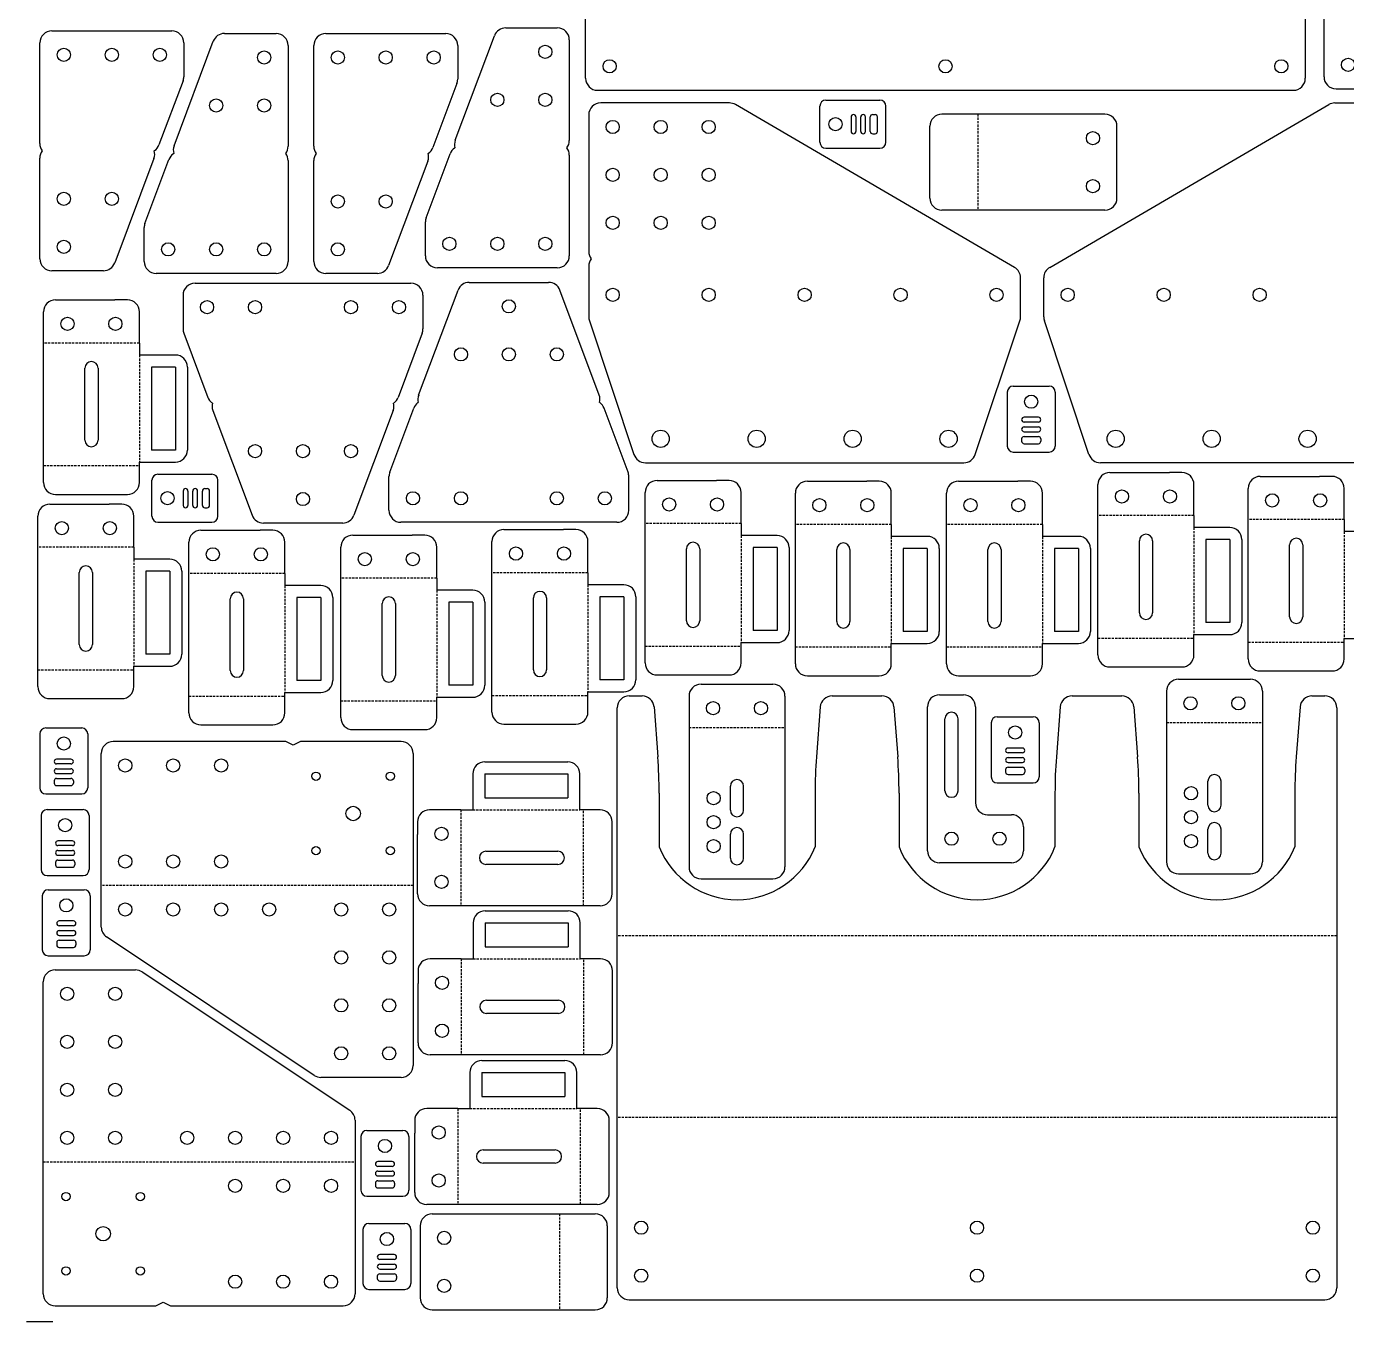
# Model space of a CAD drawing. Header units: millimetres. Extents: x 0 to 995, y 0 to 998.
# Drawn here: x 0 to 550, y 0 to 540 of the extents above; entities that cross this region are included whole.
import ezdxf

# ---------------------------------------------------------------- set-up
doc = ezdxf.new("R2010")
doc.units = ezdxf.units.MM
doc.header["$LTSCALE"] = 0.5
doc.header["$MEASUREMENT"] = 0
doc.linetypes.add('DASHEDTINY', pattern=[2.8575, 1.905, -0.9525])
doc.layers.add('VISIBLE', color=7, linetype='Continuous')

msp = doc.modelspace()

# ---------------------------------------------------------------- linework, layer by layer
at = {"color": 3, "linetype": 'DASHEDTINY'}
for p, q in [((396.61, 503.34), (396.61, 463.34)), ((47.1, 407.93), (7.1, 407.93)), ((47.1, 402.93), (47.1, 358.33)), ((7.1, 356.83), (47.1, 356.83)), ((486.7, 335.99), (446.7, 335.99)), ((297.91, 332.66), (257.91, 332.66)), ((360.55, 332.33), (320.55, 332.33)), ((423.53, 332.33), (383.53, 332.33)), ((486.7, 330.99), (486.7, 286.39)), ((549.35, 334.33), (509.35, 334.33)), ((297.91, 327.66), (297.91, 283.06)), ((360.55, 327.33), (360.55, 282.73)), ((423.53, 327.33), (423.53, 282.73)), ((549.35, 329.33), (549.35, 284.73)), ((44.78, 322.79), (4.78, 322.79)), ((44.78, 317.79), (44.78, 273.19)), ((107.75, 311.86), (67.75, 311.85)), ((171.06, 309.87), (131.06, 309.87)), ((234.08, 312.15), (194.08, 312.15)), ((107.75, 306.85), (107.75, 262.25)), ((171.06, 304.87), (171.06, 260.27)), ((234.08, 307.15), (234.08, 262.55)), ((257.91, 281.56), (297.91, 281.56)), ((320.55, 281.23), (360.55, 281.23)), ((383.53, 281.23), (423.53, 281.23)), ((446.7, 284.89), (486.7, 284.89)), ((509.35, 283.23), (549.35, 283.23)), ((4.78, 271.69), (44.78, 271.69)), ((67.75, 260.75), (107.75, 260.75)), ((131.06, 258.77), (171.06, 258.77)), ((194.08, 261.05), (234.08, 261.05)), ((276.22, 247.71), (316.22, 247.71)), ((475.24, 249.75), (515.24, 249.75)), ((181.08, 213.35), (181.08, 173.35)), ((186.08, 213.35), (230.68, 213.35)), ((232.18, 173.35), (232.18, 213.35)), ((161.21, 181.82), (31.21, 181.82)), ((546.28, 160.86), (246.28, 160.86)), ((181.25, 151.25), (181.25, 111.25)), ((186.25, 151.25), (230.85, 151.25)), ((232.35, 111.25), (232.35, 151.25)), ((179.88, 88.83), (179.88, 48.83)), ((184.88, 88.83), (229.48, 88.83)), ((230.98, 48.83), (230.98, 88.83)), ((546.28, 85.14), (246.28, 85.14)), ((7, 66.62), (137, 66.62)), ((222.16, 44.88), (222.16, 4.88))]:
    msp.add_line(p, q, dxfattribs=at)
for p, q in [((42.1, 425.94), (36.85, 425.94)), ((47.1, 407.93), (47.1, 420.94)), ((47.1, 407.93), (47.1, 402.93)), ((62.1, 402.93), (47.1, 402.93)), ((62.1, 397.93), (52.1, 397.93)), ((52.1, 397.93), (52.1, 363.33)), ((62.1, 397.93), (62.1, 363.33)), ((67.1, 397.93), (67.1, 363.33)), ((62.1, 363.33), (52.1, 363.33)), ((47.1, 356.83), (47.1, 358.33)), ((47.1, 358.33), (62.1, 358.33)), ((47.1, 349.83), (47.1, 356.83)), ((481.7, 353.99), (476.45, 353.99)), ((544.35, 352.33), (539.1, 352.33)), ((292.91, 350.66), (287.66, 350.66)), ((355.55, 350.33), (350.3, 350.33)), ((418.53, 350.33), (413.28, 350.33)), ((486.7, 335.99), (486.7, 348.99)), ((549.35, 334.33), (549.35, 347.33)), ((297.91, 332.66), (297.91, 345.66)), ((360.55, 332.33), (360.55, 345.33)), ((423.53, 332.33), (423.53, 345.33)), ((39.78, 340.79), (34.53, 340.79)), ((44.78, 322.79), (44.78, 335.79)), ((486.7, 335.99), (486.7, 330.99)), ((297.91, 332.66), (297.91, 327.66)), ((360.55, 332.33), (360.55, 327.33)), ((423.53, 332.33), (423.53, 327.33)), ((501.7, 330.99), (486.7, 330.99)), ((549.35, 334.33), (549.35, 329.33)), ((102.75, 329.86), (97.5, 329.86)), ((107.75, 311.86), (107.75, 324.86)), ((166.06, 327.87), (160.81, 327.87)), ((229.08, 330.16), (223.83, 330.16)), ((234.08, 312.15), (234.08, 325.16)), ((312.91, 327.66), (297.91, 327.66)), ((375.55, 327.33), (360.55, 327.33)), ((438.53, 327.33), (423.53, 327.33)), ((501.7, 325.99), (491.7, 325.99)), ((491.7, 325.99), (491.7, 291.39)), ((501.7, 325.99), (501.7, 291.39)), ((506.7, 325.99), (506.7, 291.39)), ((564.35, 329.33), (549.35, 329.33)), ((44.78, 322.79), (44.78, 317.79)), ((171.06, 309.87), (171.06, 322.87)), ((312.91, 322.66), (302.91, 322.66)), ((302.91, 322.66), (302.91, 288.06)), ((312.91, 322.66), (312.91, 288.06)), ((317.91, 322.66), (317.91, 288.06)), ((375.55, 322.33), (365.55, 322.33)), ((365.55, 322.33), (365.55, 287.73)), ((375.55, 322.33), (375.55, 287.73)), ((380.55, 322.33), (380.55, 287.73)), ((438.53, 322.33), (428.53, 322.33)), ((428.53, 322.33), (428.53, 287.73)), ((438.53, 322.33), (438.53, 287.73)), ((443.53, 322.33), (443.53, 287.73)), ((59.78, 317.79), (44.78, 317.79)), ((59.78, 312.79), (49.78, 312.79)), ((49.78, 312.79), (49.78, 278.19)), ((59.78, 312.79), (59.78, 278.19)), ((64.78, 312.79), (64.78, 278.19)), ((107.75, 311.86), (107.75, 306.85)), ((171.06, 309.87), (171.06, 304.87)), ((234.08, 312.15), (234.08, 307.15)), ((122.75, 306.85), (107.75, 306.85)), ((186.06, 304.87), (171.06, 304.87)), ((249.08, 307.15), (234.08, 307.15)), ((122.75, 301.85), (112.75, 301.85)), ((112.75, 301.85), (112.75, 267.25)), ((122.75, 301.85), (122.75, 267.25)), ((127.75, 301.85), (127.75, 267.25)), ((186.06, 299.87), (176.06, 299.87)), ((176.06, 299.87), (176.06, 265.27)), ((186.06, 299.87), (186.06, 265.27)), ((191.06, 299.87), (191.06, 265.27)), ((249.08, 302.15), (239.08, 302.15)), ((239.08, 302.15), (239.08, 267.55)), ((249.08, 302.15), (249.08, 267.55)), ((254.08, 302.15), (254.08, 267.55)), ((312.91, 288.06), (302.91, 288.06)), ((375.55, 287.73), (365.55, 287.73)), ((438.53, 287.73), (428.53, 287.73)), ((486.7, 284.89), (486.7, 286.39)), ((486.7, 286.39), (501.7, 286.39)), ((501.7, 291.39), (491.7, 291.39)), ((297.91, 281.56), (297.91, 283.06)), ((297.91, 283.06), (312.91, 283.06)), ((297.91, 274.56), (297.91, 281.56)), ((360.55, 281.23), (360.55, 282.73)), ((360.55, 282.73), (375.55, 282.73)), ((360.55, 274.23), (360.55, 281.23)), ((423.53, 281.23), (423.53, 282.73)), ((423.53, 282.73), (438.53, 282.73)), ((423.53, 274.23), (423.53, 281.23)), ((486.7, 277.89), (486.7, 284.89)), ((549.35, 283.23), (549.35, 284.73)), ((549.35, 284.73), (564.35, 284.73)), ((549.35, 276.23), (549.35, 283.23)), ((59.78, 278.19), (49.78, 278.19)), ((44.78, 271.69), (44.78, 273.19)), ((44.78, 273.19), (59.78, 273.19)), ((44.78, 264.69), (44.78, 271.69)), ((122.75, 267.25), (112.75, 267.25)), ((186.06, 265.27), (176.06, 265.27)), ((249.08, 267.55), (239.08, 267.55)), ((107.75, 260.75), (107.75, 262.25)), ((107.75, 262.25), (122.75, 262.25)), ((107.75, 253.75), (107.75, 260.75)), ((171.06, 258.77), (171.06, 260.27)), ((171.06, 260.27), (186.06, 260.27)), ((171.06, 251.77), (171.06, 258.77)), ((234.08, 261.05), (234.08, 262.55)), ((234.08, 262.55), (249.08, 262.55)), ((234.08, 254.05), (234.08, 261.05)), ((108.21, 241.82), (36.21, 241.82)), ((111.21, 240.32), (108.21, 241.82)), ((114.21, 241.82), (111.21, 240.32)), ((156.21, 241.82), (114.21, 241.82)), ((191.08, 233.35), (225.68, 233.35)), ((186.08, 228.35), (186.08, 213.35)), ((191.08, 228.35), (191.08, 218.35)), ((191.08, 228.35), (225.68, 228.35)), ((225.68, 228.35), (225.68, 218.35)), ((230.68, 213.35), (230.68, 228.35)), ((191.08, 218.35), (225.68, 218.35)), ((181.08, 213.35), (168.07, 213.35)), ((181.08, 213.35), (186.08, 213.35)), ((232.18, 213.35), (230.68, 213.35)), ((239.18, 213.35), (232.18, 213.35)), ((163.07, 208.35), (163.07, 203.1)), ((191.25, 171.25), (225.85, 171.25)), ((186.25, 166.25), (186.25, 151.25)), ((191.25, 166.25), (191.25, 156.25)), ((191.25, 166.25), (225.85, 166.25)), ((225.85, 166.25), (225.85, 156.25)), ((230.85, 151.25), (230.85, 166.25)), ((191.25, 156.25), (225.85, 156.25)), ((181.25, 151.25), (168.25, 151.25)), ((181.25, 151.25), (186.25, 151.25)), ((232.35, 151.25), (230.85, 151.25)), ((239.35, 151.25), (232.35, 151.25)), ((163.25, 146.25), (163.25, 141)), ((189.88, 108.83), (224.48, 108.83)), ((184.88, 103.83), (184.88, 88.83)), ((189.88, 103.83), (189.88, 93.83)), ((189.88, 103.83), (224.48, 103.83)), ((224.48, 103.83), (224.48, 93.83)), ((229.48, 88.83), (229.48, 103.83)), ((189.88, 93.83), (224.48, 93.83)), ((179.88, 88.83), (166.87, 88.83)), ((179.88, 88.83), (184.88, 88.83)), ((230.98, 88.83), (229.48, 88.83)), ((237.98, 88.83), (230.98, 88.83)), ((161.87, 83.83), (161.87, 78.58)), ((12, 6.62), (54, 6.62)), ((54, 6.62), (57, 8.12)), ((57, 8.12), (60, 6.62)), ((60, 6.62), (132, 6.62)), ((0, 0), (11, 0))]:
    msp.add_line(p, q)
for centre, start, end in [((42.1, 420.94), 0, 90), ((62.1, 397.93), 0, 90), ((62.1, 363.33), 270, 0), ((481.7, 348.99), 0, 90), ((544.35, 347.33), 0, 90), ((292.91, 345.66), 0, 90), ((355.55, 345.33), 0, 90), ((418.53, 345.33), 0, 90), ((39.78, 335.79), 0, 90), ((501.7, 325.99), 0, 90), ((102.75, 324.86), 0, 90), ((166.06, 322.87), 0, 90), ((229.08, 325.16), 0, 90), ((312.91, 322.66), 0, 90), ((375.55, 322.33), 0, 90), ((438.53, 322.33), 0, 90), ((59.78, 312.79), 0, 90), ((122.75, 301.85), 0, 90), ((186.06, 299.87), 0, 90), ((249.08, 302.15), 0, 90), ((312.91, 288.06), 270, 0), ((375.55, 287.73), 270, 0), ((438.53, 287.73), 270, 0), ((501.7, 291.39), 270, 0), ((59.78, 278.19), 270, 0), ((122.75, 267.25), 270, 0), ((186.06, 265.27), 270, 0), ((249.08, 267.55), 270, 0), ((191.08, 228.35), 90, 180), ((225.68, 228.35), 0, 90), ((168.07, 208.35), 90, 180), ((191.25, 166.25), 90, 180), ((225.85, 166.25), 0, 90), ((168.25, 146.25), 90, 180), ((189.88, 103.83), 90, 180), ((224.48, 103.83), 0, 90), ((166.87, 83.83), 90, 180)]:
    msp.add_arc(centre, 5, start, end)
at = {"layer": 'VISIBLE'}
for p, q in [((233.13, 518.3), (233.13, 760.02)), ((533.13, 760.02), (533.13, 518.3)), ((540.94, 518.94), (540.94, 760.65)), ((10.6, 538.06), (60.6, 538.06)), ((82.57, 536.97), (104.1, 536.97)), ((124.79, 536.97), (174.79, 536.97)), ((178.76, 492.47), (195.11, 536.06)), ((199.79, 539.31), (221.32, 539.31)), ((226.32, 534.31), (226.32, 492.31)), ((5.6, 491.06), (5.6, 533.06)), ((61.54, 490.13), (77.88, 533.73)), ((65.6, 533.06), (65.6, 518.97)), ((109.1, 531.97), (109.1, 489.97)), ((119.79, 489.97), (119.79, 531.97)), ((179.79, 531.97), (179.79, 517.88)), ((65.28, 517.21), (55.27, 490.52)), ((179.47, 516.12), (169.46, 489.44)), ((238.13, 513.3), (528.13, 513.3)), ((545.94, 513.94), (835.94, 513.94)), ((293.06, 508.02), (239.42, 508.02)), ((411.94, 439.46), (295.58, 507.33)), ((330.78, 491.68), (330.78, 506.68)), ((333.28, 509.18), (355.78, 509.18)), ((358.28, 491.68), (358.28, 506.68)), ((426.57, 439.46), (542.92, 507.33)), ((545.44, 508.02), (599.09, 508.02)), ((234.42, 503.02), (234.42, 446.02)), ((343.78, 502.18), (343.78, 496.18)), ((345.78, 502.18), (345.78, 496.18)), ((347.78, 496.18), (347.78, 502.18)), ((349.78, 496.18), (349.78, 502.18)), ((351.78, 496.18), (351.78, 502.18)), ((352.78, 503.18), (353.78, 503.18)), ((354.78, 496.18), (354.78, 502.18)), ((449.61, 503.34), (381.61, 503.34)), ((376.61, 468.34), (376.61, 498.34)), ((454.61, 468.34), (454.61, 498.34)), ((352.78, 495.18), (353.78, 495.18)), ((5.6, 443.06), (5.6, 485.06)), ((53.16, 484.9), (36.82, 441.31)), ((49.42, 457.82), (59.43, 484.51)), ((53.28, 488.06), (53.44, 488.17)), ((61.42, 486.97), (61.26, 486.86)), ((166.64, 460.16), (176.65, 486.84)), ((167.47, 486.97), (167.63, 487.08)), ((178.64, 489.31), (178.48, 489.2)), ((226.32, 486.31), (226.32, 444.31)), ((333.28, 489.18), (355.78, 489.18)), ((109.1, 483.97), (109.1, 441.97)), ((119.79, 441.97), (119.79, 483.97)), ((167.36, 483.81), (151.01, 440.22)), ((449.61, 463.34), (381.61, 463.34)), ((166.32, 444.31), (166.32, 458.4)), ((49.1, 441.97), (49.1, 456.07)), ((32.13, 438.06), (10.6, 438.06)), ((104.1, 436.97), (54.1, 436.97)), ((146.33, 436.97), (124.79, 436.97)), ((221.32, 439.31), (171.32, 439.31)), ((234.42, 440.02), (234.42, 418.83)), ((414.42, 418.83), (414.42, 435.14)), ((424.09, 418.83), (424.09, 435.14)), ((70.3, 432.89), (160.3, 432.89)), ((163.52, 386.23), (179.93, 429.97)), ((184.61, 433.21), (217.68, 433.21)), ((238.76, 386.23), (222.36, 429.97)), ((12.1, 425.94), (36.85, 425.94)), ((65.3, 427.89), (65.3, 413.79)), ((165.3, 427.89), (165.3, 413.79)), ((7.1, 404.94), (7.1, 420.94)), ((234.67, 417.25), (253.28, 361.43)), ((395.56, 361.43), (414.16, 417.25)), ((442.95, 361.43), (424.34, 417.25)), ((65.62, 412.04), (75.66, 385.27)), ((164.99, 412.04), (154.95, 385.27)), ((7.1, 349.83), (7.1, 404.94)), ((24.35, 367.44), (24.35, 397.44)), ((29.85, 397.44), (29.85, 367.44)), ((408.88, 387.48), (408.88, 364.98)), ((411.38, 389.98), (426.38, 389.98)), ((428.88, 387.48), (428.88, 364.98)), ((77.37, 383.01), (77.53, 382.89)), ((77.69, 379.87), (94.09, 336.13)), ((152.92, 379.87), (136.52, 336.13)), ((151.46, 354.06), (161.5, 380.83)), ((153.24, 383.01), (153.08, 382.89)), ((163.2, 383.09), (163.37, 383.21)), ((239.08, 383.09), (238.92, 383.21)), ((250.83, 354.06), (240.79, 380.83)), ((421.88, 376.98), (415.88, 376.98)), ((421.88, 374.98), (415.88, 374.98)), ((415.88, 372.98), (421.88, 372.98)), ((415.88, 370.98), (421.88, 370.98)), ((415.88, 368.98), (421.88, 368.98)), ((414.88, 367.98), (414.88, 366.98)), ((415.88, 365.98), (421.88, 365.98)), ((422.88, 367.98), (422.88, 366.98)), ((258.02, 358.02), (390.81, 358.02)), ((411.38, 362.48), (426.38, 362.48)), ((580.48, 358.02), (447.69, 358.02)), ((54.84, 353.25), (77.34, 353.25)), ((151.14, 338.21), (151.14, 352.3)), ((251.14, 338.21), (251.14, 352.3)), ((451.7, 353.99), (476.45, 353.99)), ((514.35, 352.33), (539.1, 352.33)), ((52.34, 335.75), (52.34, 350.75)), ((74.34, 347.25), (75.34, 347.25)), ((79.84, 335.75), (79.84, 350.75)), ((262.91, 350.66), (287.66, 350.66)), ((325.55, 350.33), (350.3, 350.33)), ((388.53, 350.33), (413.28, 350.33)), ((446.7, 332.99), (446.7, 348.99)), ((509.35, 331.33), (509.35, 347.33)), ((12.1, 344.83), (42.1, 344.83)), ((65.34, 346.25), (65.34, 340.25)), ((67.34, 346.25), (67.34, 340.25)), ((69.34, 340.25), (69.34, 346.25)), ((71.34, 340.25), (71.34, 346.25)), ((73.34, 340.25), (73.34, 346.25)), ((76.34, 340.25), (76.34, 346.25)), ((257.91, 329.66), (257.91, 345.66)), ((320.55, 329.33), (320.55, 345.33)), ((383.53, 329.33), (383.53, 345.33)), ((4.78, 319.79), (4.78, 335.79)), ((9.78, 340.79), (34.53, 340.79)), ((74.34, 339.25), (75.34, 339.25)), ((54.84, 333.25), (77.34, 333.25)), ((131.84, 332.89), (98.77, 332.89)), ((246.14, 333.21), (156.14, 333.21)), ((446.7, 277.89), (446.7, 332.99)), ((509.35, 276.23), (509.35, 331.33)), ((67.75, 308.86), (67.75, 324.86)), ((72.75, 329.86), (97.5, 329.86)), ((136.06, 327.87), (160.81, 327.87)), ((194.08, 309.16), (194.08, 325.16)), ((199.08, 330.16), (223.83, 330.16)), ((257.91, 274.56), (257.91, 329.66)), ((320.55, 274.23), (320.55, 329.33)), ((383.53, 274.23), (383.53, 329.33)), ((463.95, 295.49), (463.95, 325.49)), ((469.45, 325.49), (469.45, 295.49)), ((4.78, 264.69), (4.78, 319.79)), ((131.06, 306.87), (131.06, 322.87)), ((275.16, 292.16), (275.16, 322.16)), ((280.66, 322.16), (280.66, 292.16)), ((337.8, 291.83), (337.8, 321.83)), ((343.3, 321.83), (343.3, 291.83)), ((400.78, 291.83), (400.78, 321.83)), ((406.28, 321.83), (406.28, 291.83)), ((526.6, 293.83), (526.6, 323.83)), ((532.1, 323.83), (532.1, 293.83)), ((22.03, 282.29), (22.03, 312.29)), ((27.53, 312.29), (27.53, 282.29)), ((67.75, 253.75), (67.75, 308.86)), ((194.08, 254.05), (194.08, 309.16)), ((131.06, 251.77), (131.06, 306.87)), ((85, 271.36), (85, 301.36)), ((90.5, 301.36), (90.5, 271.36)), ((148.31, 269.37), (148.31, 299.37)), ((153.81, 299.37), (153.81, 269.37)), ((211.33, 271.66), (211.33, 301.66)), ((216.83, 301.66), (216.83, 271.66)), ((451.7, 272.89), (481.7, 272.89)), ((514.35, 271.23), (544.35, 271.23)), ((262.91, 269.56), (292.91, 269.56)), ((281.22, 265.71), (311.22, 265.71)), ((325.55, 269.23), (355.55, 269.23)), ((388.53, 269.23), (418.53, 269.23)), ((480.24, 267.75), (510.24, 267.75)), ((9.78, 259.69), (39.78, 259.69)), ((251.28, 260.86), (256.64, 260.86)), ((276.22, 260.71), (276.22, 250.71)), ((316.22, 260.71), (316.22, 250.71)), ((335.92, 260.86), (356.64, 260.86)), ((380.63, 261.31), (390.63, 261.31)), ((435.92, 260.86), (456.64, 260.86)), ((475.24, 262.75), (475.24, 252.75)), ((515.24, 262.75), (515.24, 252.75)), ((535.92, 260.86), (541.28, 260.86)), ((246.28, 14.14), (246.28, 255.86)), ((261.63, 256.24), (263.21, 235.41)), ((330.93, 256.24), (329.35, 235.41)), ((361.63, 256.24), (363.21, 235.41)), ((375.63, 196.31), (375.63, 256.31)), ((395.63, 256.31), (395.63, 216.31)), ((430.93, 256.24), (429.35, 235.41)), ((461.63, 256.24), (463.21, 235.41)), ((530.93, 256.24), (529.35, 235.41)), ((546.28, 255.86), (546.28, 14.14)), ((72.75, 248.75), (102.75, 248.75)), ((199.08, 249.05), (229.08, 249.05)), ((276.22, 250.71), (276.22, 189.61)), ((316.22, 250.71), (316.22, 189.61)), ((382.88, 221.31), (382.88, 251.31)), ((388.38, 221.31), (388.38, 251.31)), ((402.2, 249.6), (402.2, 227.1)), ((404.7, 252.1), (419.7, 252.1)), ((422.2, 249.6), (422.2, 227.1)), ((475.24, 252.75), (475.24, 191.65)), ((515.24, 252.75), (515.24, 191.65)), ((5.57, 244.96), (5.57, 222.46)), ((8.07, 247.46), (23.07, 247.46)), ((25.57, 244.96), (25.57, 222.46)), ((136.06, 246.77), (166.06, 246.77)), ((31.21, 164.49), (31.21, 236.82)), ((161.21, 236.82), (161.21, 106.82)), ((415.2, 239.1), (409.2, 239.1)), ((415.2, 237.1), (409.2, 237.1)), ((18.57, 234.46), (12.57, 234.46)), ((18.57, 232.46), (12.57, 232.46)), ((409.2, 235.1), (415.2, 235.1)), ((409.2, 233.1), (415.2, 233.1)), ((12.57, 230.46), (18.57, 230.46)), ((12.57, 228.46), (18.57, 228.46)), ((12.57, 226.46), (18.57, 226.46)), ((408.2, 230.1), (408.2, 229.1)), ((409.2, 231.1), (415.2, 231.1)), ((409.2, 228.1), (415.2, 228.1)), ((416.2, 230.1), (416.2, 229.1)), ((11.57, 225.46), (11.57, 224.46)), ((12.57, 223.46), (18.57, 223.46)), ((19.57, 225.46), (19.57, 224.46)), ((263.78, 220.3), (263.78, 197.87)), ((293.47, 213.21), (293.47, 223.21)), ((298.97, 213.21), (298.97, 223.21)), ((328.78, 220.3), (328.78, 197.87)), ((363.78, 220.3), (363.78, 197.87)), ((404.7, 224.6), (419.7, 224.6)), ((428.78, 220.3), (428.78, 197.87)), ((463.78, 220.3), (463.78, 197.87)), ((492.49, 215.25), (492.49, 225.25)), ((497.99, 215.25), (497.99, 225.25)), ((528.78, 220.3), (528.78, 197.87)), ((8.07, 219.96), (23.07, 219.96)), ((6.15, 210.92), (6.15, 188.42)), ((8.65, 213.42), (23.65, 213.42)), ((26.15, 210.92), (26.15, 188.42)), ((400.63, 211.31), (410.63, 211.31)), ((244.18, 178.35), (244.18, 208.35)), ((415.63, 206.31), (415.63, 196.31)), ((492.49, 195.25), (492.49, 205.25)), ((497.99, 195.25), (497.99, 205.25)), ((19.15, 200.42), (13.15, 200.42)), ((19.15, 198.42), (13.15, 198.42)), ((163.07, 178.35), (163.07, 203.1)), ((293.47, 193.21), (293.47, 203.21)), ((298.97, 193.21), (298.97, 203.21)), ((13.15, 196.42), (19.15, 196.42)), ((13.15, 194.42), (19.15, 194.42)), ((191.57, 196.1), (221.57, 196.1)), ((12.15, 191.42), (12.15, 190.42)), ((13.15, 192.42), (19.15, 192.42)), ((13.15, 189.42), (19.15, 189.42)), ((20.15, 191.42), (20.15, 190.42)), ((221.57, 190.6), (191.57, 190.6)), ((410.63, 191.31), (380.63, 191.31)), ((8.65, 185.92), (23.65, 185.92)), ((281.22, 184.61), (311.22, 184.61)), ((480.24, 186.65), (510.24, 186.65)), ((6.63, 177.5), (6.63, 155)), ((9.13, 180), (24.13, 180)), ((26.63, 177.5), (26.63, 155)), ((184.07, 173.35), (168.07, 173.35)), ((239.18, 173.35), (184.07, 173.35)), ((19.63, 167), (13.63, 167)), ((19.63, 165), (13.63, 165)), ((13.63, 163), (19.63, 163)), ((13.63, 161), (19.63, 161)), ((119.95, 102.66), (33.44, 160.33)), ((12.63, 158), (12.63, 157)), ((13.63, 159), (19.63, 159)), ((13.63, 156), (19.63, 156)), ((20.63, 158), (20.63, 157)), ((9.13, 152.5), (24.13, 152.5)), ((12, 146.62), (45.49, 146.62)), ((48.26, 145.78), (134.77, 88.1)), ((244.35, 116.25), (244.35, 146.25)), ((7, 11.62), (7, 141.62)), ((163.25, 116.25), (163.25, 141)), ((191.75, 134), (221.75, 134)), ((221.75, 128.5), (191.75, 128.5)), ((184.25, 111.25), (168.25, 111.25)), ((239.35, 111.25), (184.25, 111.25)), ((156.21, 101.82), (122.73, 101.82)), ((137, 83.94), (137, 11.62)), ((242.98, 53.83), (242.98, 83.83)), ((139.47, 77.22), (139.47, 54.72)), ((141.97, 79.72), (156.97, 79.72)), ((159.47, 77.22), (159.47, 54.72)), ((161.87, 53.83), (161.87, 78.58)), ((190.37, 71.58), (220.37, 71.58)), ((152.47, 66.72), (146.47, 66.72)), ((220.37, 66.08), (190.37, 66.08)), ((152.47, 64.72), (146.47, 64.72)), ((146.47, 62.72), (152.47, 62.72)), ((146.47, 60.72), (152.47, 60.72)), ((145.47, 57.72), (145.47, 56.72)), ((146.47, 58.72), (152.47, 58.72)), ((146.47, 55.72), (152.47, 55.72)), ((153.47, 57.72), (153.47, 56.72)), ((141.97, 52.22), (156.97, 52.22)), ((182.87, 48.83), (166.87, 48.83)), ((169.16, 44.88), (237.16, 44.88)), ((237.98, 48.83), (182.87, 48.83)), ((142.79, 40.92), (157.79, 40.92)), ((164.16, 39.88), (164.16, 9.88)), ((242.16, 39.88), (242.16, 9.88)), ((140.29, 38.42), (140.29, 15.92)), ((160.29, 38.42), (160.29, 15.92)), ((153.29, 27.92), (147.29, 27.92)), ((153.29, 25.92), (147.29, 25.92)), ((147.29, 23.92), (153.29, 23.92)), ((146.29, 18.92), (146.29, 17.92)), ((147.29, 21.92), (153.29, 21.92)), ((147.29, 19.92), (153.29, 19.92)), ((147.29, 16.92), (153.29, 16.92)), ((154.29, 18.92), (154.29, 17.92)), ((142.79, 13.42), (157.79, 13.42)), ((251.28, 9.14), (541.28, 9.14)), ((169.16, 4.88), (237.16, 4.88))]:
    msp.add_line(p, q, dxfattribs=at)
for centre, radius in [((15.6, 528.06), 2.75), ((35.6, 528.06), 2.75), ((55.6, 528.06), 2.75), ((99.1, 526.97), 2.75), ((129.79, 526.97), 2.75), ((149.79, 526.97), 2.75), ((169.79, 526.97), 2.75), ((216.32, 529.31), 2.75), ((243.13, 523.3), 2.75), ((383.13, 523.3), 2.75), ((523.13, 523.3), 2.75), ((550.94, 523.94), 2.75), ((196.32, 509.31), 2.75), ((216.32, 509.31), 2.75), ((79.1, 506.97), 2.75), ((99.1, 506.97), 2.75), ((337.28, 499.18), 2.75), ((244.42, 498.02), 2.75), ((264.42, 498.02), 2.75), ((284.42, 498.02), 2.75), ((444.61, 493.34), 2.75), ((244.42, 478.02), 2.75), ((264.42, 478.02), 2.75), ((284.42, 478.02), 2.75), ((444.61, 473.34), 2.75), ((15.6, 468.06), 2.75), ((35.6, 468.06), 2.75), ((129.79, 466.97), 2.75), ((149.79, 466.97), 2.75), ((244.42, 458.02), 2.75), ((264.42, 458.02), 2.75), ((284.42, 458.02), 2.75), ((176.32, 449.31), 2.75), ((196.32, 449.31), 2.75), ((216.32, 449.31), 2.75), ((15.6, 448.06), 2.75), ((59.1, 446.97), 2.75), ((79.1, 446.97), 2.75), ((99.1, 446.97), 2.75), ((129.79, 446.97), 2.75), ((244.42, 428.02), 2.75), ((284.42, 428.02), 2.75), ((324.42, 428.02), 2.75), ((364.42, 428.02), 2.75), ((404.42, 428.02), 2.75), ((434.09, 428.02), 2.75), ((474.09, 428.02), 2.75), ((514.09, 428.02), 2.75), ((75.3, 422.89), 2.75), ((95.3, 422.89), 2.75), ((135.3, 422.89), 2.75), ((155.3, 422.89), 2.75), ((201.14, 423.21), 2.75), ((17.1, 415.94), 2.75), ((37.1, 415.94), 2.75), ((181.14, 403.21), 2.75), ((201.14, 403.21), 2.75), ((221.14, 403.21), 2.75), ((418.88, 383.48), 2.75), ((264.42, 368.02), 3.59), ((304.42, 368.02), 3.59), ((344.42, 368.02), 3.59), ((384.42, 368.02), 3.59), ((454.09, 368.02), 3.59), ((494.09, 368.02), 3.59), ((534.09, 368.02), 3.59), ((95.3, 362.89), 2.75), ((115.3, 362.89), 2.75), ((135.3, 362.89), 2.75), ((456.7, 343.99), 2.75), ((476.7, 343.99), 2.75), ((58.84, 343.25), 2.75), ((115.3, 342.89), 2.75), ((161.14, 343.21), 2.75), ((181.14, 343.21), 2.75), ((221.14, 343.21), 2.75), ((241.14, 343.21), 2.75), ((267.91, 340.66), 2.75), ((287.91, 340.66), 2.75), ((330.55, 340.33), 2.75), ((350.55, 340.33), 2.75), ((393.53, 340.33), 2.75), ((413.53, 340.33), 2.75), ((519.35, 342.33), 2.75), ((539.35, 342.33), 2.75), ((14.78, 330.79), 2.75), ((34.78, 330.79), 2.75), ((77.75, 319.86), 2.75), ((97.75, 319.86), 2.75), ((141.06, 317.87), 2.75), ((161.06, 317.87), 2.75), ((204.08, 320.16), 2.75), ((224.08, 320.16), 2.75), ((485.24, 257.75), 2.75), ((505.24, 257.75), 2.75), ((286.22, 255.71), 2.75), ((306.22, 255.71), 2.75), ((412.2, 245.6), 2.75), ((15.57, 240.96), 2.75), ((41.21, 231.82), 2.75), ((61.21, 231.82), 2.75), ((81.21, 231.82), 2.75), ((120.71, 227.32), 1.75), ((151.71, 227.32), 1.75), ((286.47, 218.21), 2.75), ((485.49, 220.25), 2.75), ((136.21, 211.82), 3), ((16.15, 206.92), 2.75), ((286.47, 208.21), 2.75), ((485.49, 210.25), 2.75), ((173.07, 203.35), 2.75), ((385.63, 201.31), 2.75), ((405.63, 201.31), 2.75), ((286.47, 198.21), 2.75), ((485.49, 200.25), 2.75), ((41.21, 191.82), 2.75), ((61.21, 191.82), 2.75), ((81.21, 191.82), 2.75), ((120.71, 196.32), 1.75), ((151.71, 196.32), 1.75), ((173.07, 183.35), 2.75), ((16.63, 173.5), 2.75), ((41.21, 171.82), 2.75), ((61.21, 171.82), 2.75), ((81.21, 171.82), 2.75), ((101.21, 171.82), 2.75), ((131.21, 171.82), 2.75), ((151.21, 171.82), 2.75), ((131.21, 151.82), 2.75), ((151.21, 151.82), 2.75), ((173.25, 141.25), 2.75), ((17, 136.62), 2.75), ((37, 136.62), 2.75), ((131.21, 131.82), 2.75), ((151.21, 131.82), 2.75), ((173.25, 121.25), 2.75), ((17, 116.62), 2.75), ((37, 116.62), 2.75), ((131.21, 111.82), 2.75), ((151.21, 111.82), 2.75), ((17, 96.62), 2.75), ((37, 96.62), 2.75), ((17, 76.62), 2.75), ((37, 76.62), 2.75), ((67, 76.62), 2.75), ((87, 76.62), 2.75), ((107, 76.62), 2.75), ((127, 76.62), 2.75), ((171.87, 78.83), 2.75), ((149.47, 73.22), 2.75), ((171.87, 58.83), 2.75), ((87, 56.62), 2.75), ((107, 56.62), 2.75), ((127, 56.62), 2.75), ((16.5, 52.12), 1.75), ((47.5, 52.12), 1.75), ((32, 36.62), 3), ((256.28, 39.14), 2.75), ((396.28, 39.14), 2.75), ((536.28, 39.14), 2.75), ((150.29, 34.42), 2.75), ((174.16, 34.88), 2.75), ((16.5, 21.12), 1.75), ((47.5, 21.12), 1.75), ((87, 16.62), 2.75), ((107, 16.62), 2.75), ((127, 16.62), 2.75), ((174.16, 14.88), 2.75), ((256.28, 19.14), 2.75), ((396.28, 19.14), 2.75), ((536.28, 19.14), 2.75)]:
    msp.add_circle(centre, radius, dxfattribs=at)
for centre, radius, start, end in [((10.6, 533.06), 5, 90, 180), ((60.6, 533.06), 5, 0, 90), ((82.57, 531.97), 5, 90, 159.444), ((104.1, 531.97), 5, 0, 90), ((124.79, 531.97), 5, 90, 180), ((174.79, 531.97), 5, 0, 90), ((199.79, 534.31), 5, 90, 159.444), ((221.32, 534.31), 5, 0, 90), ((60.6, 518.97), 5, 339.444, 0), ((174.79, 517.88), 5, 339.444, 0), ((238.13, 518.3), 5, 180, 270), ((528.13, 518.3), 5, 270, 0), ((545.94, 518.94), 5, 180, 270), ((239.42, 503.02), 5, 90, 180), ((293.06, 503.02), 5, 59.7436, 90), ((333.28, 506.68), 2.5, 90, 180), ((355.78, 506.68), 2.5, 0, 90), ((545.44, 503.02), 5, 90, 120.2564), ((344.78, 502.18), 1, 0, 180), ((348.78, 502.18), 1, 0, 180), ((352.78, 502.18), 1, 90, 180), ((353.78, 502.18), 1, 0, 90), ((381.61, 498.34), 5, 90, 180), ((449.61, 498.34), 5, 0, 90), ((344.78, 496.18), 1, 180, 0), ((348.78, 496.18), 1, 180, 0), ((352.78, 496.18), 1, 180, 270), ((353.78, 496.18), 1, 270, 0), ((10.6, 491.06), 5, 180, 216.8699), ((50.59, 492.28), 5, 304.722, 339.444), ((66.22, 488.38), 5, 159.444, 196.3139), ((104.1, 489.97), 5, 323.1301, 0), ((124.79, 489.97), 5, 180, 216.8699), ((183.44, 490.71), 5, 159.444, 196.3139), ((221.32, 492.31), 5, 323.1301, 0), ((333.28, 491.68), 2.5, 180, 270), ((355.78, 491.68), 2.5, 270, 0), ((10.6, 485.06), 5, 143.1301, 180), ((48.48, 486.66), 5, 339.444, 16.3139), ((64.11, 482.75), 5, 124.722, 159.444), ((104.1, 483.97), 5, 0, 36.8699), ((124.79, 483.97), 5, 143.1301, 180), ((162.67, 485.57), 5, 339.444, 16.3139), ((164.78, 491.19), 5, 304.722, 339.444), ((181.33, 485.09), 5, 124.722, 159.444), ((221.32, 486.31), 5, 0, 36.8699), ((381.61, 468.34), 5, 180, 270), ((449.61, 468.34), 5, 270, 0), ((54.1, 456.07), 5, 159.444, 180), ((171.32, 458.4), 5, 159.444, 180), ((239.42, 446.02), 5, 180, 216.8699), ((10.6, 443.06), 5, 180, 270), ((32.13, 443.06), 5, 270, 339.444), ((54.1, 441.97), 5, 180, 270), ((104.1, 441.97), 5, 270, 0), ((124.79, 441.97), 5, 180, 270), ((171.32, 444.31), 5, 180, 270), ((221.32, 444.31), 5, 270, 0), ((239.42, 440.02), 5, 143.1301, 180), ((146.33, 441.97), 5, 270, 339.444), ((409.42, 435.14), 5, 0, 59.7436), ((429.09, 435.14), 5, 120.2564, 180), ((70.3, 427.89), 5, 90, 180), ((160.3, 427.89), 5, 0, 90), ((184.61, 428.21), 5, 90, 159.444), ((217.68, 428.21), 5, 20.556, 90), ((12.1, 420.94), 5, 90, 180), ((239.42, 418.83), 5, 180, 198.4349), ((409.42, 418.83), 5, 341.5651, 0), ((429.09, 418.83), 5, 180, 198.4349), ((70.3, 413.79), 5, 180, 200.556), ((160.3, 413.79), 5, 339.444, 0), ((27.1, 397.44), 2.75, 0, 180), ((80.34, 387.03), 5, 200.556, 233.4528), ((150.27, 387.03), 5, 306.5472, 339.444), ((168.21, 384.47), 5, 159.444, 194.6001), ((234.08, 384.47), 5, 345.3999, 20.556), ((411.38, 387.48), 2.5, 90, 180), ((426.38, 387.48), 2.5, 0, 90), ((82.37, 381.63), 5, 165.3999, 200.556), ((148.24, 381.63), 5, 339.444, 14.6001), ((166.18, 379.07), 5, 126.5472, 159.444), ((236.11, 379.07), 5, 20.556, 53.4528), ((415.88, 375.98), 1, 90, 270), ((421.88, 375.98), 1, 270, 90), ((415.88, 371.98), 1, 90, 270), ((415.88, 367.98), 1, 90, 180), ((421.88, 371.98), 1, 270, 90), ((421.88, 367.98), 1, 0, 90), ((27.1, 367.44), 2.75, 180, 0), ((411.38, 364.98), 2.5, 180, 270), ((415.88, 366.98), 1, 180, 270), ((421.88, 366.98), 1, 270, 0), ((426.38, 364.98), 2.5, 270, 0), ((258.02, 363.02), 5, 198.4349, 270), ((390.81, 363.02), 5, 270, 341.5651), ((447.69, 363.02), 5, 198.4349, 270), ((54.84, 350.75), 2.5, 90, 180), ((77.34, 350.75), 2.5, 0, 90), ((156.14, 352.3), 5, 159.444, 180), ((246.14, 352.3), 5, 0, 20.556), ((451.7, 348.99), 5, 90, 180), ((514.35, 347.33), 5, 90, 180), ((12.1, 349.83), 5, 180, 270), ((42.1, 349.83), 5, 270, 0), ((66.34, 346.25), 1, 0, 180), ((70.34, 346.25), 1, 0, 180), ((74.34, 346.25), 1, 90, 180), ((75.34, 346.25), 1, 0, 90), ((262.91, 345.66), 5, 90, 180), ((325.55, 345.33), 5, 90, 180), ((388.53, 345.33), 5, 90, 180), ((9.78, 335.79), 5, 90, 180), ((54.84, 335.75), 2.5, 180, 270), ((66.34, 340.25), 1, 180, 0), ((70.34, 340.25), 1, 180, 0), ((74.34, 340.25), 1, 180, 270), ((75.34, 340.25), 1, 270, 0), ((77.34, 335.75), 2.5, 270, 0), ((98.77, 337.89), 5, 200.556, 270), ((131.84, 337.89), 5, 270, 339.444), ((156.14, 338.21), 5, 180, 270), ((246.14, 338.21), 5, 270, 0), ((72.75, 324.86), 5, 90, 180), ((136.06, 322.87), 5, 90, 180), ((199.08, 325.16), 5, 90, 180), ((277.91, 322.16), 2.75, 0, 180), ((466.7, 325.49), 2.75, 0, 180), ((529.35, 323.83), 2.75, 0, 180), ((340.55, 321.83), 2.75, 0, 180), ((403.53, 321.83), 2.75, 0, 180), ((24.78, 312.29), 2.75, 0, 180), ((87.75, 301.36), 2.75, 0, 180), ((214.08, 301.66), 2.75, 0, 180), ((151.06, 299.37), 2.75, 0, 180), ((277.91, 292.16), 2.75, 180, 0), ((340.55, 291.83), 2.75, 180, 0), ((403.53, 291.83), 2.75, 180, 0), ((466.7, 295.49), 2.75, 180, 0), ((529.35, 293.83), 2.75, 180, 0), ((24.78, 282.29), 2.75, 180, 0), ((451.7, 277.89), 5, 180, 270), ((481.7, 277.89), 5, 270, 0), ((514.35, 276.23), 5, 180, 270), ((544.35, 276.23), 5, 270, 0), ((87.75, 271.36), 2.75, 180, 0), ((214.08, 271.66), 2.75, 180, 0), ((262.91, 274.56), 5, 180, 270), ((292.91, 274.56), 5, 270, 0), ((325.55, 274.23), 5, 180, 270), ((355.55, 274.23), 5, 270, 0), ((388.53, 274.23), 5, 180, 270), ((418.53, 274.23), 5, 270, 0), ((9.78, 264.69), 5, 180, 270), ((39.78, 264.69), 5, 270, 0), ((151.06, 269.37), 2.75, 180, 0), ((281.22, 260.71), 5, 90, 180), ((311.22, 260.71), 5, 0, 90), ((480.24, 262.75), 5, 90, 180), ((510.24, 262.75), 5, 0, 90), ((251.28, 255.86), 5, 90, 180), ((256.64, 255.86), 5, 4.3336, 90), ((335.92, 255.86), 5, 90, 175.6664), ((356.64, 255.86), 5, 4.3336, 90), ((380.63, 256.31), 5, 90, 180), ((390.63, 256.31), 5, 0, 90), ((435.92, 255.86), 5, 90, 175.6664), ((456.64, 255.86), 5, 4.3336, 90), ((535.92, 255.86), 5, 90, 175.6664), ((541.28, 255.86), 5, 0, 90), ((72.75, 253.75), 5, 180, 270), ((102.75, 253.75), 5, 270, 0), ((199.08, 254.05), 5, 180, 270), ((229.08, 254.05), 5, 270, 0), ((385.63, 251.31), 2.75, 0, 180), ((136.06, 251.77), 5, 180, 270), ((166.06, 251.77), 5, 270, 0), ((404.7, 249.6), 2.5, 90, 180), ((419.7, 249.6), 2.5, 0, 90), ((8.07, 244.96), 2.5, 90, 180), ((23.07, 244.96), 2.5, 0, 90), ((36.21, 236.82), 5, 90, 180), ((156.21, 236.82), 5, 0, 90), ((409.2, 238.1), 1, 90, 270), ((415.2, 238.1), 1, 270, 90), ((12.57, 233.46), 1, 90, 270), ((18.57, 233.46), 1, 270, 90), ((63.78, 220.3), 200, 0, 4.3336), ((528.78, 220.3), 200, 175.6664, 180), ((163.78, 220.3), 200, 0, 4.3336), ((409.2, 234.1), 1, 90, 270), ((415.2, 234.1), 1, 270, 90), ((628.78, 220.3), 200, 175.6664, 180), ((263.78, 220.3), 200, 0, 4.3336), ((728.78, 220.3), 200, 175.6664, 180), ((12.57, 229.46), 1, 90, 270), ((12.57, 225.46), 1, 90, 180), ((18.57, 229.46), 1, 270, 90), ((18.57, 225.46), 1, 0, 90), ((296.22, 223.21), 2.75, 0, 180), ((404.7, 227.1), 2.5, 180, 270), ((409.2, 230.1), 1, 90, 180), ((409.2, 229.1), 1, 180, 270), ((415.2, 230.1), 1, 0, 90), ((415.2, 229.1), 1, 270, 0), ((419.7, 227.1), 2.5, 270, 0), ((495.24, 225.25), 2.75, 0, 180), ((8.07, 222.46), 2.5, 180, 270), ((12.57, 224.46), 1, 180, 270), ((18.57, 224.46), 1, 270, 0), ((23.07, 222.46), 2.5, 270, 0), ((385.63, 221.31), 2.75, 180, 0), ((400.63, 216.31), 5, 180, 270), ((495.24, 215.25), 2.75, 180, 0), ((8.65, 210.92), 2.5, 90, 180), ((23.65, 210.92), 2.5, 0, 90), ((239.18, 208.35), 5, 0, 90), ((296.22, 213.21), 2.75, 180, 0), ((410.63, 206.31), 5, 0, 90), ((296.22, 203.21), 2.75, 0, 180), ((495.24, 205.25), 2.75, 0, 180), ((13.15, 199.42), 1, 90, 270), ((19.15, 199.42), 1, 270, 90), ((13.15, 195.42), 1, 90, 270), ((19.15, 195.42), 1, 270, 90), ((191.57, 193.35), 2.75, 90, 270), ((221.57, 193.35), 2.75, 270, 90), ((296.28, 210.86), 35, 201.7868, 338.2132), ((296.22, 193.21), 2.75, 180, 0), ((396.28, 210.86), 35, 201.7868, 338.2132), ((380.63, 196.31), 5, 180, 270), ((410.63, 196.31), 5, 270, 0), ((496.28, 210.86), 35, 201.7868, 338.2132), ((495.24, 195.25), 2.75, 180, 0), ((8.65, 188.42), 2.5, 180, 270), ((13.15, 191.42), 1, 90, 180), ((13.15, 190.42), 1, 180, 270), ((19.15, 191.42), 1, 0, 90), ((19.15, 190.42), 1, 270, 0), ((23.65, 188.42), 2.5, 270, 0), ((281.22, 189.61), 5, 180, 270), ((311.22, 189.61), 5, 270, 0), ((480.24, 191.65), 5, 180, 270), ((510.24, 191.65), 5, 270, 0), ((9.13, 177.5), 2.5, 90, 180), ((24.13, 177.5), 2.5, 0, 90), ((168.07, 178.35), 5, 180, 270), ((239.18, 178.35), 5, 270, 0), ((13.63, 166), 1, 90, 270), ((19.63, 166), 1, 270, 90), ((13.63, 162), 1, 90, 270), ((19.63, 162), 1, 270, 90), ((36.21, 164.49), 5, 180, 236.3099), ((9.13, 155), 2.5, 180, 270), ((13.63, 158), 1, 90, 180), ((13.63, 157), 1, 180, 270), ((19.63, 158), 1, 0, 90), ((19.63, 157), 1, 270, 0), ((24.13, 155), 2.5, 270, 0), ((239.35, 146.25), 5, 0, 90), ((12, 141.62), 5, 90, 180), ((45.49, 141.62), 5, 56.3099, 90), ((191.75, 131.25), 2.75, 90, 270), ((221.75, 131.25), 2.75, 270, 90), ((168.25, 116.25), 5, 180, 270), ((239.35, 116.25), 5, 270, 0), ((156.21, 106.82), 5, 270, 0), ((122.73, 106.82), 5, 236.3099, 270), ((132, 83.94), 5, 0, 56.3099), ((237.98, 83.83), 5, 0, 90), ((141.97, 77.22), 2.5, 90, 180), ((156.97, 77.22), 2.5, 0, 90), ((190.37, 68.83), 2.75, 90, 270), ((220.37, 68.83), 2.75, 270, 90), ((146.47, 65.72), 1, 90, 270), ((152.47, 65.72), 1, 270, 90), ((146.47, 61.72), 1, 90, 270), ((152.47, 61.72), 1, 270, 90), ((146.47, 57.72), 1, 90, 180), ((146.47, 56.72), 1, 180, 270), ((152.47, 57.72), 1, 0, 90), ((152.47, 56.72), 1, 270, 0), ((141.97, 54.72), 2.5, 180, 270), ((156.97, 54.72), 2.5, 270, 0), ((166.87, 53.83), 5, 180, 270), ((237.98, 53.83), 5, 270, 0), ((169.16, 39.88), 5, 90, 180), ((237.16, 39.88), 5, 0, 90), ((142.79, 38.42), 2.5, 90, 180), ((157.79, 38.42), 2.5, 0, 90), ((147.29, 26.92), 1, 90, 270), ((153.29, 26.92), 1, 270, 90), ((147.29, 22.92), 1, 90, 270), ((153.29, 22.92), 1, 270, 90), ((147.29, 18.92), 1, 90, 180), ((147.29, 17.92), 1, 180, 270), ((153.29, 18.92), 1, 0, 90), ((153.29, 17.92), 1, 270, 0), ((12, 11.62), 5, 180, 270), ((132, 11.62), 5, 270, 0), ((142.79, 15.92), 2.5, 180, 270), ((157.79, 15.92), 2.5, 270, 0), ((251.28, 14.14), 5, 180, 270), ((541.28, 14.14), 5, 270, 0), ((169.16, 9.88), 5, 180, 270), ((237.16, 9.88), 5, 270, 0)]:
    msp.add_arc(centre, radius, start, end, dxfattribs=at)

doc.saveas('drawing.dxf')
